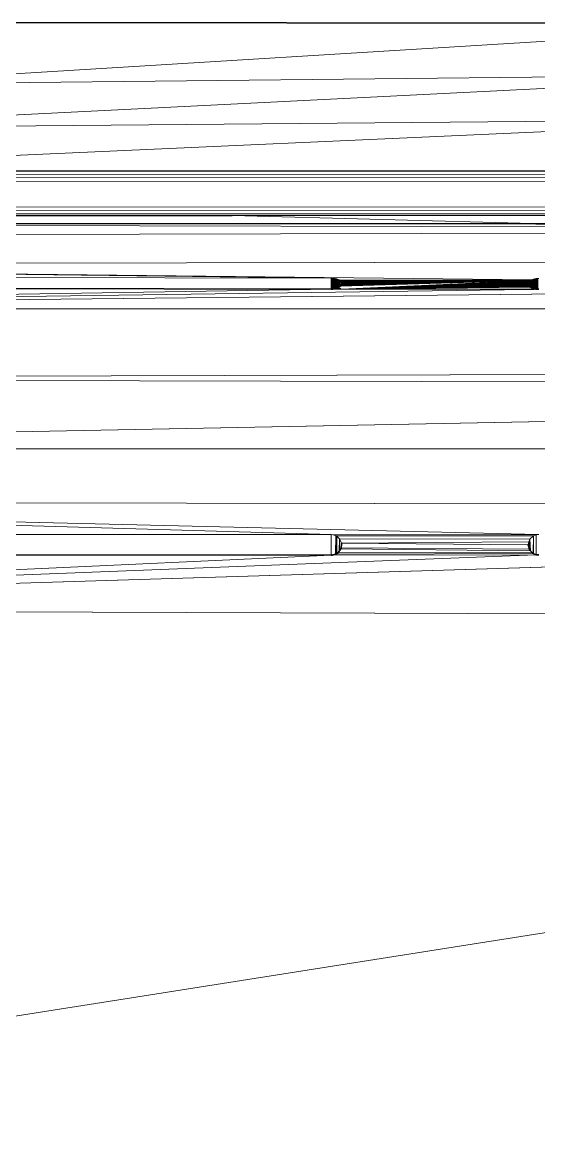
# Model space of a CAD drawing. Header units: inches. Extents: x 1 to 101, y 1 to 36.
# Drawn here: x 60.05 to 62.47, y 30.26 to 35.55 of the extents above; entities that cross this region are included whole.
import ezdxf

# ---------------------------------------------------------------- set-up
doc = ezdxf.new("R2010")
doc.units = ezdxf.units.IN
doc.header["$MEASUREMENT"] = 0
doc.layers.add('Default', color=7, linetype='Continuous')

msp = doc.modelspace()

# ---------------------------------------------------------------- linework, layer by layer
at = {"layer": 'Default', "color": 251, "lineweight": 0, "true_color": 0x4e4e4e, "transparency": 33554687}
for p, q in [((63.8477, 35.5434), (59.1807, 35.257)), ((59.9812, 35.5474), (63.8477, 35.5434))]:
    msp.add_line(p, q, dxfattribs=at).dxf.unprotected_set("ltscale", 0)
at = {"layer": 'Default', "color": 251, "lineweight": 0, "true_color": 0x4c4c4c, "transparency": 33554687}
for p, q in [((59.1807, 35.257), (63.8477, 35.5434)), ((63.8477, 35.3074), (59.1807, 35.257)), ((70.0622, 34.5734), (56.2908, 34.6049)), ((57.8762, 34.6049), (62.4383, 34.6054)), ((62.4383, 34.6054), (62.4521, 34.605)), ((62.4521, 34.605), (63.0031, 34.605))]:
    msp.add_line(p, q, dxfattribs=at).dxf.unprotected_set("ltscale", 0)
at = {"layer": 'Default', "color": 7, "lineweight": 35, "ltscale": 5.401311, "transparency": 33554687}
for p, q in [((63.8477, 35.5434), (59.9812, 35.5474)), ((58.394, 34.642), (61.0289, 34.644)), ((61.0289, 34.644), (62.9988, 34.6456)), ((57.8762, 34.6049), (62.4383, 34.6054)), ((62.4383, 34.6054), (62.4521, 34.605)), ((62.4521, 34.605), (63.0031, 34.605)), ((61.5426, 34.3245), (61.5423, 34.322)), ((62.4176, 34.3231), (62.4178, 34.3205)), ((61.4926, 34.2988), (59.5926, 34.302)), ((61.4926, 34.2988), (61.4975, 34.2988)), ((61.4991, 34.299), (61.4975, 34.2988)), ((61.4991, 34.299), (61.5007, 34.2991)), ((61.5142, 34.3013), (61.5007, 34.2991)), ((61.5023, 34.2992), (61.5007, 34.2991)), ((61.5043, 34.2988), (61.5023, 34.2992)), ((61.5054, 34.2996), (61.5043, 34.2988)), ((61.5069, 34.2998), (61.5054, 34.2996)), ((61.5099, 34.3004), (61.5069, 34.2998)), ((61.5113, 34.3007), (61.5099, 34.3004)), ((61.5142, 34.3013), (61.5113, 34.3007)), ((61.5162, 34.3018), (61.5142, 34.3013)), ((61.5162, 34.3018), (61.5183, 34.3024)), ((61.5196, 34.3028), (61.5183, 34.3024)), ((61.5221, 34.3037), (61.5196, 34.3028)), ((61.5233, 34.3042), (61.5221, 34.3037)), ((61.5257, 34.3052), (61.5233, 34.3042)), ((61.5268, 34.3057), (61.5257, 34.3052)), ((61.529, 34.3069), (61.5268, 34.3057)), ((61.53, 34.3075), (61.529, 34.3069)), ((61.532, 34.3087), (61.53, 34.3075)), ((61.5333, 34.3096), (61.532, 34.3087)), ((61.5333, 34.3096), (61.5347, 34.3106)), ((61.537, 34.3127), (61.5347, 34.3106)), ((61.5389, 34.3149), (61.537, 34.3127)), ((61.5405, 34.3171), (61.5389, 34.3149)), ((61.541, 34.3183), (61.5405, 34.3171)), ((61.541, 34.3183), (61.5423, 34.3195)), ((61.5423, 34.3195), (61.5423, 34.322)), ((62.4178, 34.3205), (62.4182, 34.3189)), ((62.4182, 34.3189), (62.4192, 34.3164)), ((62.4182, 34.3004), (62.4182, 34.2982)), ((62.4182, 34.2982), (62.4182, 34.297)), ((62.4192, 34.3164), (62.4206, 34.3141)), ((62.4206, 34.3141), (62.4225, 34.3119)), ((62.4225, 34.3119), (62.4246, 34.3098)), ((62.4246, 34.3098), (62.4255, 34.3091)), ((62.4255, 34.3091), (62.4272, 34.3079)), ((62.4272, 34.3079), (62.4281, 34.3073)), ((62.4281, 34.3073), (62.4301, 34.3061)), ((62.4301, 34.3061), (62.4311, 34.3056)), ((62.4311, 34.3056), (62.4333, 34.3045)), ((62.4333, 34.3045), (62.4344, 34.304)), ((62.4344, 34.304), (62.4368, 34.303)), ((62.4368, 34.303), (62.438, 34.3026)), ((62.438, 34.3026), (62.4406, 34.3017)), ((62.4406, 34.3017), (62.4419, 34.3013)), ((62.4419, 34.3013), (62.4446, 34.3005)), ((62.446, 34.3001), (62.4446, 34.3005)), ((62.4488, 34.2988), (62.446, 34.3001)), ((62.4488, 34.2988), (62.4503, 34.2992)), ((62.4503, 34.2992), (62.4523, 34.2988)), ((62.4548, 34.2986), (62.4523, 34.2988)), ((62.4579, 34.2982), (62.4548, 34.2986)), ((62.4594, 34.298), (62.4579, 34.2982)), ((62.4626, 34.2978), (62.4594, 34.298)), ((62.4676, 34.2977), (62.4626, 34.2978)), ((61.5415, 33.1033), (61.5416, 33.1088)), ((61.5141, 33.0568), (61.4975, 33.0522)), ((61.5177, 33.059), (61.5141, 33.0568)), ((61.5199, 33.0605), (61.5177, 33.059)), ((61.5199, 33.0605), (61.5256, 33.0642)), ((61.5311, 33.0716), (61.5256, 33.0642)), ((61.5329, 33.0742), (61.5311, 33.0716)), ((61.5389, 33.0825), (61.5329, 33.0742)), ((61.5405, 33.0869), (61.5389, 33.0825)), ((61.5415, 33.1033), (61.5405, 33.0869)), ((62.4195, 33.0925), (62.4176, 33.101)), ((62.4199, 33.091), (62.4195, 33.0925)), ((62.423, 33.0799), (62.4199, 33.091)), ((62.4248, 33.076), (62.423, 33.0799)), ((62.4272, 33.0721), (62.4248, 33.076)), ((62.4272, 33.0721), (62.4368, 33.0625)), ((62.4399, 33.0605), (62.4368, 33.0625)), ((62.4419, 33.0593), (62.4399, 33.0605)), ((62.4446, 33.0576), (62.4419, 33.0593)), ((62.4548, 33.0541), (62.4446, 33.0576)), ((62.4579, 33.0531), (62.4548, 33.0541)), ((61.4926, 33.052), (59.5926, 33.0537)), ((61.4975, 33.0522), (61.4926, 33.052)), ((62.4676, 33.0531), (62.4579, 33.0531))]:
    msp.add_line(p, q, dxfattribs=at)
at = {"layer": 'Default', "color": 251, "lineweight": 0, "true_color": 0x525252, "transparency": 33554687}
for p, q in [((63.8477, 35.3074), (58.7805, 35.0519)), ((59.1807, 35.257), (63.8477, 35.3074)), ((63.8477, 35.0977), (58.3899, 34.8517)), ((58.7805, 35.0519), (63.8477, 35.0977))]:
    msp.add_line(p, q, dxfattribs=at).dxf.unprotected_set("ltscale", 0)
at = {"layer": 'Default', "color": 251, "lineweight": 0, "true_color": 0x535353, "transparency": 33554687}
for p, q in [((58.7805, 35.0519), (63.8477, 35.3074)), ((63.8477, 35.0977), (58.7805, 35.0519))]:
    msp.add_line(p, q, dxfattribs=at).dxf.unprotected_set("ltscale", 0)
at = {"layer": 'Default', "color": 7, "lineweight": 15, "ltscale": 5.401311, "transparency": 33554687}
for p, q in [((63.8477, 35.3074), (59.1807, 35.257)), ((58.7805, 35.0519), (63.8477, 35.0977)), ((63.8477, 34.8561), (58.3899, 34.8517)), ((58.3807, 34.8021), (63.8476, 34.8052)), ((63.8476, 34.8222), (58.3812, 34.8189)), ((63.8477, 34.8387), (58.3832, 34.8352)), ((63.8477, 34.8507), (58.3864, 34.8468)), ((63.8471, 34.6849), (58.3819, 34.6817)), ((63.8471, 34.6689), (58.3827, 34.6656)), ((63.847, 34.6551), (58.385, 34.6516)), ((70.0622, 34.5734), (55.9805, 34.5482)), ((70.8412, 34.4359), (55.9805, 34.4152)), ((55.9805, 34.4152), (61.4926, 34.3505)), ((62.4344, 34.3424), (55.9805, 34.4152)), ((59.5926, 34.3537), (61.4926, 34.3505)), ((61.4975, 34.3503), (61.4926, 34.3505)), ((61.4926, 34.3505), (61.4926, 34.2988)), ((61.5023, 34.35), (61.4975, 34.3503)), ((61.4975, 34.2988), (61.4975, 34.3503)), ((61.4975, 34.3503), (61.5023, 34.3485)), ((61.5069, 34.3494), (61.5023, 34.35)), ((61.5023, 34.3485), (61.5069, 34.3494)), ((61.5023, 34.3485), (61.5023, 34.2992)), ((61.5113, 34.3486), (61.5069, 34.3494)), ((61.5069, 34.2998), (61.5069, 34.3494)), ((61.5156, 34.3475), (61.5113, 34.3486)), ((61.5113, 34.3486), (61.5113, 34.3007)), ((61.5196, 34.3463), (61.5156, 34.3475)), ((61.5162, 34.3018), (61.5156, 34.3475)), ((61.5233, 34.3449), (61.5196, 34.3463)), ((61.5196, 34.3463), (61.5196, 34.3028)), ((61.5268, 34.3434), (61.5233, 34.3449)), ((61.5233, 34.3042), (61.5233, 34.3449)), ((61.53, 34.3417), (61.5268, 34.3434)), ((61.5268, 34.3434), (61.5268, 34.3057)), ((61.5329, 34.3398), (61.53, 34.3417)), ((61.53, 34.3417), (61.53, 34.3075)), ((61.53, 34.3417), (62.4311, 34.3407)), ((61.5329, 34.3398), (62.4311, 34.3407)), ((61.5355, 34.3378), (61.5329, 34.3398)), ((61.5329, 34.3398), (61.5333, 34.3096)), ((62.4311, 34.3407), (61.5355, 34.3378)), ((61.5355, 34.3378), (61.5377, 34.3357)), ((61.537, 34.3127), (61.5355, 34.3378)), ((61.537, 34.3127), (62.4281, 34.3389)), ((61.5377, 34.3357), (62.4311, 34.3407)), ((61.5377, 34.3357), (61.5395, 34.3335)), ((62.4281, 34.3389), (61.5389, 34.3149)), ((61.5395, 34.3335), (62.4311, 34.3407)), ((61.5395, 34.3335), (61.5409, 34.3312)), ((61.5395, 34.3335), (61.5395, 34.3318)), ((61.5395, 34.3318), (61.5409, 34.3294)), ((61.5395, 34.3318), (61.5409, 34.3312)), ((61.5409, 34.3312), (62.4311, 34.3407)), ((61.5409, 34.3312), (61.5419, 34.3287)), ((61.5409, 34.3312), (61.5409, 34.3294)), ((61.5409, 34.3294), (61.5419, 34.3268)), ((61.5416, 34.3171), (62.4281, 34.3389)), ((61.5419, 34.3268), (62.4311, 34.3407)), ((62.4311, 34.3407), (61.5419, 34.3287)), ((61.5419, 34.3268), (61.5419, 34.3287)), ((61.5426, 34.3245), (61.5419, 34.3268)), ((61.5423, 34.322), (62.4311, 34.3407)), ((61.5423, 34.2987), (62.4281, 34.3389)), ((62.4281, 34.3389), (61.5423, 34.3195)), ((62.4255, 34.337), (61.5423, 34.2987)), ((61.5423, 34.2987), (62.4231, 34.3349)), ((61.5423, 34.2987), (62.4212, 34.3327)), ((61.5423, 34.2987), (62.4196, 34.3305)), ((62.4185, 34.3281), (61.5423, 34.2987)), ((61.5423, 34.2987), (62.4178, 34.3256)), ((61.5423, 34.2987), (62.4176, 34.3231)), ((62.4311, 34.3407), (61.5426, 34.3245)), ((62.4178, 34.3256), (62.4176, 34.3231)), ((62.4185, 34.3281), (62.4178, 34.3256)), ((62.4196, 34.3305), (62.4185, 34.3281)), ((62.4196, 34.3286), (62.4185, 34.3281)), ((62.4212, 34.3327), (62.4196, 34.3305)), ((62.4212, 34.3327), (62.4196, 34.3286)), ((62.4231, 34.3349), (62.4212, 34.3327)), ((62.4231, 34.3349), (62.4225, 34.3119)), ((62.4255, 34.337), (62.4231, 34.3349)), ((62.4281, 34.3389), (62.4255, 34.337)), ((62.4255, 34.337), (62.4255, 34.3091)), ((62.4311, 34.3407), (62.4281, 34.3389)), ((62.4281, 34.3389), (62.4281, 34.3073)), ((62.4344, 34.3424), (62.4311, 34.3407)), ((62.4311, 34.3407), (62.4311, 34.3056)), ((62.438, 34.3439), (62.4344, 34.3424)), ((62.4344, 34.3424), (62.4344, 34.304)), ((62.4419, 34.3452), (62.438, 34.3439)), ((62.438, 34.3439), (62.438, 34.3026)), ((62.446, 34.3463), (62.4419, 34.3452)), ((62.4419, 34.3452), (62.4419, 34.3013)), ((62.4503, 34.3472), (62.446, 34.3463)), ((62.446, 34.3463), (62.446, 34.3001)), ((62.4548, 34.348), (62.4503, 34.3472)), ((62.4503, 34.3472), (62.4503, 34.2992)), ((62.4594, 34.3485), (62.4548, 34.348)), ((62.4548, 34.348), (62.4548, 34.2986)), ((62.4626, 34.3487), (62.4594, 34.3485)), ((62.4594, 34.3485), (62.4594, 34.298)), ((62.4676, 34.3488), (62.4626, 34.3487)), ((62.4626, 34.3487), (62.4626, 34.2978)), ((61.4926, 34.2988), (55.9805, 34.2074)), ((55.9805, 34.2074), (62.4182, 34.297)), ((61.5113, 34.3007), (61.5142, 34.2988)), ((61.5142, 34.3013), (61.5142, 34.2988)), ((61.5142, 34.2988), (61.5183, 34.2988)), ((61.5162, 34.3018), (61.5183, 34.3008)), ((61.5183, 34.3008), (61.5183, 34.2988)), ((61.5183, 34.3008), (61.5221, 34.2988)), ((61.5183, 34.2988), (61.5221, 34.2988)), ((61.5196, 34.3028), (61.5221, 34.301)), ((61.5221, 34.3037), (61.5221, 34.2988)), ((61.5221, 34.301), (61.5257, 34.2988)), ((61.5221, 34.2988), (61.5257, 34.2988)), ((61.5233, 34.3042), (61.5257, 34.3027)), ((61.5257, 34.3027), (61.529, 34.3013)), ((61.5257, 34.3027), (61.5257, 34.2988)), ((61.5257, 34.2988), (61.529, 34.2987)), ((61.529, 34.3029), (61.529, 34.3013)), ((61.529, 34.3013), (61.532, 34.3015)), ((61.529, 34.2987), (61.529, 34.3013)), ((61.529, 34.2987), (61.532, 34.2987)), ((61.532, 34.303), (61.532, 34.3015)), ((61.532, 34.3015), (61.5347, 34.3)), ((61.532, 34.2987), (61.532, 34.3015)), ((61.532, 34.2987), (61.5347, 34.2987)), ((61.537, 34.3033), (61.5347, 34.3)), ((61.5347, 34.3), (61.537, 34.3001)), ((61.5347, 34.3), (61.5347, 34.2987)), ((61.5347, 34.2987), (61.537, 34.2987)), ((61.5389, 34.3149), (61.537, 34.3127)), ((61.537, 34.3001), (61.537, 34.3033)), ((61.537, 34.3033), (61.5389, 34.3002)), ((61.537, 34.2987), (61.5389, 34.3002)), ((61.537, 34.3001), (61.5389, 34.3002)), ((61.537, 34.3001), (61.537, 34.2987)), ((61.537, 34.2987), (61.5389, 34.2987)), ((61.5397, 34.316), (61.5389, 34.3149)), ((61.5389, 34.3002), (61.5389, 34.2987)), ((61.5389, 34.3002), (61.5423, 34.2987)), ((61.5389, 34.3002), (61.5423, 34.2987)), ((61.5389, 34.2987), (61.5423, 34.2987)), ((61.5397, 34.316), (61.5405, 34.3171)), ((61.5405, 34.3171), (61.5416, 34.3171)), ((61.5419, 34.3205), (61.541, 34.3183)), ((61.5423, 34.322), (61.5419, 34.3205)), ((61.5419, 34.3205), (61.5423, 34.3195)), ((62.4178, 34.3205), (61.5423, 34.2987)), ((61.5423, 34.2987), (62.4182, 34.3189)), ((61.5423, 34.2987), (62.4192, 34.3164)), ((62.4206, 34.3141), (61.5423, 34.2987)), ((61.5423, 34.2987), (62.4225, 34.3119)), ((62.4246, 34.3098), (61.5423, 34.2987)), ((62.4255, 34.3091), (61.5423, 34.2987)), ((62.4281, 34.3073), (61.5423, 34.2987)), ((62.4182, 34.2982), (61.5423, 34.2987)), ((62.4182, 34.3004), (62.4182, 34.2982)), ((62.4182, 34.2982), (62.4192, 34.297)), ((62.4182, 34.297), (62.4192, 34.297)), ((62.4206, 34.297), (62.4192, 34.297)), ((62.4225, 34.3004), (62.4206, 34.297)), ((62.4225, 34.297), (62.4206, 34.297)), ((62.4225, 34.297), (62.4225, 34.3004)), ((62.4225, 34.3004), (62.4246, 34.2971)), ((62.4246, 34.2971), (62.4225, 34.297)), ((62.4272, 34.2971), (62.4246, 34.2971)), ((62.4272, 34.2971), (62.4272, 34.3004)), ((62.4272, 34.3004), (62.4301, 34.2972)), ((62.4301, 34.2972), (62.4272, 34.2971)), ((62.4333, 34.2988), (62.4301, 34.2972)), ((62.4333, 34.2972), (62.4301, 34.2972)), ((62.4368, 34.3005), (62.4333, 34.2988)), ((62.4333, 34.3005), (62.4333, 34.2988)), ((62.4333, 34.2988), (62.4333, 34.2972)), ((62.4368, 34.2972), (62.4333, 34.2972)), ((62.438, 34.3026), (62.4368, 34.3005)), ((62.4368, 34.3005), (62.4368, 34.2972)), ((62.4406, 34.2988), (62.4368, 34.2972)), ((62.4406, 34.2973), (62.4368, 34.2972)), ((62.4406, 34.3017), (62.4406, 34.2988)), ((62.4446, 34.3005), (62.4406, 34.2988)), ((62.4406, 34.2988), (62.4406, 34.2973)), ((62.4446, 34.2974), (62.4406, 34.2973)), ((62.4446, 34.3005), (62.4446, 34.2974)), ((62.4488, 34.2988), (62.4446, 34.2974)), ((55.9805, 34.2074), (70.8412, 34.2049)), ((70.8412, 33.9202), (55.9805, 33.88)), ((70.8413, 33.8429), (55.9805, 33.88)), ((55.9805, 33.5503), (71.7862, 33.5495)), ((71.7862, 33.2755), (55.9805, 33.3047)), ((62.4676, 33.1498), (55.9805, 33.3047)), ((61.4926, 33.1497), (55.9805, 33.3047)), ((59.5926, 33.1493), (61.4926, 33.1497)), ((61.4926, 33.1497), (61.4926, 33.052)), ((61.4926, 33.1497), (61.5149, 33.1442)), ((62.4548, 33.1482), (61.4926, 33.1497)), ((61.5141, 33.0568), (61.5149, 33.1442)), ((61.5149, 33.1442), (61.5177, 33.059)), ((61.5149, 33.1442), (61.5196, 33.142)), ((62.4419, 33.1429), (61.5149, 33.1442)), ((61.5196, 33.142), (62.4419, 33.1429)), ((61.5196, 33.142), (61.5199, 33.0605)), ((61.5196, 33.142), (61.5329, 33.129)), ((61.5329, 33.129), (61.5311, 33.0716)), ((61.5374, 33.1192), (61.5329, 33.129)), ((61.5329, 33.129), (61.5329, 33.0742)), ((62.4255, 33.1274), (61.5329, 33.129)), ((61.5374, 33.1192), (61.5416, 33.1088)), ((62.4196, 33.115), (61.5416, 33.1088)), ((61.5416, 33.1088), (62.4176, 33.101)), ((62.4176, 33.101), (62.4196, 33.115)), ((62.4196, 33.115), (62.4195, 33.0925)), ((62.4196, 33.115), (62.4255, 33.1274)), ((62.4255, 33.1274), (62.4248, 33.076)), ((62.4255, 33.1274), (62.4419, 33.1429)), ((62.4255, 33.1274), (62.4272, 33.0721)), ((62.4419, 33.1429), (62.4399, 33.0605)), ((62.4548, 33.1482), (62.4419, 33.1429)), ((62.4419, 33.1429), (62.4419, 33.0593)), ((62.4548, 33.1482), (62.4676, 33.1498)), ((62.4548, 33.0541), (62.4548, 33.1482)), ((55.9805, 32.7991), (62.4548, 33.0541)), ((62.4548, 33.0541), (61.4975, 33.0522)), ((62.4399, 33.0605), (61.5141, 33.0568)), ((62.4368, 33.0625), (61.5256, 33.0642)), ((62.4272, 33.0721), (61.5389, 33.0825)), ((62.423, 33.0799), (61.5405, 33.0869)), ((61.4926, 33.052), (55.9805, 32.7991)), ((55.9805, 32.7991), (71.7862, 32.7486))]:
    msp.add_line(p, q, dxfattribs=at)
at = {"layer": 'Default', "color": 251, "lineweight": 0, "true_color": 0x565656, "transparency": 33554687}
for p, q in [((58.3899, 34.8517), (63.8477, 35.0977)), ((63.8477, 34.8561), (58.3899, 34.8517)), ((58.3899, 34.8517), (63.8477, 34.8561)), ((63.8477, 34.8507), (58.3864, 34.8468))]:
    msp.add_line(p, q, dxfattribs=at).dxf.unprotected_set("ltscale", 0)
at = {"layer": 'Default', "color": 9, "lineweight": 0, "true_color": 0xcbcbcb, "transparency": 33554687}
for p, q in [((58.3807, 34.8021), (63.8476, 34.8052)), ((63.8471, 34.6849), (58.3819, 34.6817)), ((55.9805, 32.7991), (71.7862, 32.7486)), ((55.9964, 30.2588), (71.7862, 32.7486)), ((71.7862, 32.7486), (55.9964, 30.2588))]:
    msp.add_line(p, q, dxfattribs=at).dxf.unprotected_set("ltscale", 0)
at = {"layer": 'Default', "color": 250, "lineweight": 0, "true_color": 0x2c2c2c, "transparency": 33554687}
for p, q in [((63.8476, 34.8052), (58.3807, 34.8021)), ((58.3812, 34.8189), (63.8476, 34.8222)), ((63.8476, 34.8222), (58.3812, 34.8189)), ((63.8477, 34.8387), (58.3832, 34.8352)), ((58.3832, 34.8352), (63.8477, 34.8387)), ((58.3864, 34.8468), (63.8477, 34.8507))]:
    msp.add_line(p, q, dxfattribs=at).dxf.unprotected_set("ltscale", 0)
at = {"layer": 'Default', "color": 250, "lineweight": 0, "true_color": 0x2e2e2e, "transparency": 33554687}
for p, q in [((58.3819, 34.6817), (63.8471, 34.6849)), ((63.8471, 34.6689), (58.3827, 34.6656))]:
    msp.add_line(p, q, dxfattribs=at).dxf.unprotected_set("ltscale", 0)
at = {"layer": 'Default', "color": 9, "lineweight": 0, "true_color": 0xc6c6c6, "transparency": 33554687}
for p, q in [((58.3827, 34.6656), (63.8471, 34.6689)), ((63.847, 34.6551), (58.385, 34.6516))]:
    msp.add_line(p, q, dxfattribs=at).dxf.unprotected_set("ltscale", 0)
at = {"layer": 'Default', "color": 253, "lineweight": 0, "true_color": 0xacacac, "transparency": 33554687}
for p, q in [((58.385, 34.6516), (63.847, 34.6551)), ((61.0289, 34.644), (58.394, 34.642)), ((62.9988, 34.6456), (61.0289, 34.644))]:
    msp.add_line(p, q, dxfattribs=at).dxf.unprotected_set("ltscale", 0)
at = {"layer": 'Default', "color": 251, "lineweight": 0, "true_color": 0x515151, "transparency": 33554687}
for p, q in [((58.394, 34.642), (61.0289, 34.644)), ((61.0289, 34.644), (62.4383, 34.6054)), ((62.4383, 34.6054), (57.8762, 34.6049))]:
    msp.add_line(p, q, dxfattribs=at).dxf.unprotected_set("ltscale", 0)
at = {"layer": 'Default', "color": 251, "lineweight": 0, "true_color": 0x575757, "transparency": 33554687}
for p, q in [((61.0289, 34.644), (62.9988, 34.6456)), ((62.4383, 34.6054), (61.0289, 34.644)), ((62.4521, 34.605), (62.4383, 34.6054)), ((63.0031, 34.605), (62.4521, 34.605))]:
    msp.add_line(p, q, dxfattribs=at).dxf.unprotected_set("ltscale", 0)
at = {"layer": 'Default', "color": 251, "lineweight": 0, "true_color": 0x545454, "transparency": 33554687}
for p, q in [((56.2908, 34.6049), (70.0622, 34.5734)), ((70.0622, 34.5734), (55.9805, 34.5482))]:
    msp.add_line(p, q, dxfattribs=at).dxf.unprotected_set("ltscale", 0)
at = {"layer": 'Default', "color": 8, "lineweight": 0, "true_color": 0x717171, "transparency": 33554687}
for p, q in [((55.9805, 34.5482), (70.0622, 34.5734)), ((70.8412, 34.4359), (55.9805, 34.4152))]:
    msp.add_line(p, q, dxfattribs=at).dxf.unprotected_set("ltscale", 0)
at = {"layer": 'Default', "color": 252, "lineweight": 0, "true_color": 0x8a8a8a, "transparency": 33554687}
for p, q in [((55.9805, 34.4152), (70.8412, 34.4359)), ((62.4344, 34.3424), (55.9805, 34.4152)), ((61.4926, 34.3505), (55.9805, 34.4152)), ((55.9805, 34.4152), (62.4344, 34.3424)), ((61.4975, 34.3503), (61.4926, 34.3505)), ((61.5023, 34.35), (61.4975, 34.3503)), ((61.5069, 34.3494), (61.5023, 34.35)), ((61.5113, 34.3486), (61.5069, 34.3494)), ((61.5156, 34.3475), (61.5113, 34.3486)), ((61.5196, 34.3463), (61.5156, 34.3475)), ((61.5233, 34.3449), (61.5196, 34.3463)), ((61.5268, 34.3434), (61.5233, 34.3449)), ((61.53, 34.3417), (61.5268, 34.3434)), ((62.4311, 34.3407), (61.53, 34.3417)), ((62.4344, 34.3424), (62.4311, 34.3407)), ((62.438, 34.3439), (62.4344, 34.3424)), ((62.4419, 34.3452), (62.438, 34.3439)), ((62.446, 34.3463), (62.4419, 34.3452)), ((62.4503, 34.3472), (62.446, 34.3463)), ((62.4548, 34.348), (62.4503, 34.3472)), ((62.4594, 34.3485), (62.4548, 34.348)), ((62.4626, 34.3487), (62.4594, 34.3485)), ((62.4676, 34.3488), (62.4626, 34.3487)), ((61.4926, 34.2988), (55.9805, 34.2074)), ((59.5926, 34.302), (61.4926, 34.2988))]:
    msp.add_line(p, q, dxfattribs=at).dxf.unprotected_set("ltscale", 0)
at = {"layer": 'Default', "color": 251, "lineweight": 0, "true_color": 0x6a6a6a, "transparency": 33554687}
for p, q in [((55.9805, 34.4152), (61.4926, 34.3505)), ((61.4926, 34.3505), (59.5926, 34.3537)), ((61.537, 34.3127), (62.4281, 34.3389)), ((62.4281, 34.3389), (61.5423, 34.2987)), ((55.9805, 34.2074), (61.4926, 34.2988)), ((62.4182, 34.297), (55.9805, 34.2074)), ((61.4926, 34.2988), (61.4975, 34.2988)), ((61.4975, 34.2988), (61.4991, 34.299)), ((61.4991, 34.299), (61.5007, 34.2991)), ((61.5007, 34.2991), (61.5023, 34.2992)), ((61.5023, 34.2992), (61.5043, 34.2988)), ((61.5043, 34.2988), (61.5054, 34.2996)), ((61.5054, 34.2996), (61.5069, 34.2998)), ((61.5069, 34.2998), (61.5099, 34.3004)), ((61.5099, 34.3004), (61.5113, 34.3007)), ((61.5113, 34.3007), (61.5142, 34.2988)), ((61.5142, 34.2988), (61.5183, 34.2988)), ((61.5183, 34.2988), (61.5221, 34.2988)), ((61.5221, 34.2988), (61.5257, 34.2988)), ((61.5233, 34.3042), (61.5257, 34.3052)), ((61.5257, 34.3027), (61.5233, 34.3042)), ((61.5257, 34.3052), (61.5268, 34.3057)), ((61.529, 34.3013), (61.5257, 34.3027)), ((61.5257, 34.2988), (61.529, 34.2987)), ((61.5268, 34.3057), (61.529, 34.3069)), ((61.529, 34.3069), (61.53, 34.3075)), ((61.532, 34.3015), (61.529, 34.3013)), ((61.529, 34.2987), (61.532, 34.2987)), ((61.53, 34.3075), (61.532, 34.3087)), ((61.532, 34.3087), (61.5333, 34.3096)), ((61.5347, 34.3), (61.532, 34.3015)), ((61.532, 34.2987), (61.5347, 34.2987)), ((61.5333, 34.3096), (61.5347, 34.3106)), ((61.5347, 34.3106), (61.537, 34.3127)), ((61.537, 34.3033), (61.5347, 34.3)), ((61.5347, 34.2987), (61.537, 34.2987)), ((61.5389, 34.3002), (61.537, 34.3033)), ((61.537, 34.2987), (61.5389, 34.2987)), ((61.5423, 34.2987), (61.5389, 34.3002)), ((61.5389, 34.2987), (61.5423, 34.2987)), ((61.5423, 34.2987), (62.4182, 34.2982)), ((62.4182, 34.2982), (62.4182, 34.297))]:
    msp.add_line(p, q, dxfattribs=at).dxf.unprotected_set("ltscale", 0)
at = {"layer": 'Default', "color": 253, "lineweight": 0, "true_color": 0xb6b6b6, "transparency": 33554687}
for p, q in [((59.5926, 34.3537), (61.4926, 34.3505)), ((61.4926, 34.3505), (61.4926, 34.2988)), ((61.4926, 34.2988), (59.5926, 34.302))]:
    msp.add_line(p, q, dxfattribs=at).dxf.unprotected_set("ltscale", 0)
at = {"layer": 'Default', "color": 8, "lineweight": 0, "true_color": 0x818181, "transparency": 33554687}
for p, q in [((55.9805, 34.2074), (62.4182, 34.297)), ((55.9805, 34.2074), (64.3676, 34.2958)), ((64.3676, 34.2958), (55.9805, 34.2074)), ((62.4182, 34.297), (62.4192, 34.297)), ((62.4192, 34.297), (62.4206, 34.297)), ((62.4206, 34.297), (62.4225, 34.297)), ((62.4225, 34.297), (62.4246, 34.2971)), ((62.4246, 34.2971), (62.4272, 34.2971)), ((62.4272, 34.2971), (62.4301, 34.2972)), ((62.4301, 34.2972), (62.4333, 34.2972)), ((62.4333, 34.2972), (62.4368, 34.2972)), ((62.4368, 34.2972), (62.4406, 34.2973)), ((62.4406, 34.2973), (62.4446, 34.2974)), ((62.4446, 34.2974), (62.4488, 34.2988)), ((62.4488, 34.2988), (62.4503, 34.2992)), ((62.4503, 34.2992), (62.4523, 34.2988)), ((62.4523, 34.2988), (62.4548, 34.2986)), ((62.4548, 34.2986), (62.4579, 34.2982)), ((62.4579, 34.2982), (62.4594, 34.298)), ((62.4594, 34.298), (62.4626, 34.2978)), ((62.4626, 34.2978), (62.4676, 34.2977)), ((70.8412, 34.2049), (55.9805, 34.2074))]:
    msp.add_line(p, q, dxfattribs=at).dxf.unprotected_set("ltscale", 0)
at = {"layer": 'Default', "color": 252, "lineweight": 0, "true_color": 0x878787, "transparency": 33554687}
for p, q in [((61.5423, 34.2987), (62.4281, 34.3073)), ((62.4182, 34.2982), (61.5423, 34.2987)), ((62.4192, 34.297), (62.4182, 34.3004)), ((62.4182, 34.3004), (62.4182, 34.3004)), ((62.4182, 34.3004), (62.4182, 34.2982)), ((62.4206, 34.297), (62.4192, 34.297)), ((62.4225, 34.3004), (62.4206, 34.297)), ((62.4246, 34.2971), (62.4225, 34.3004)), ((62.4272, 34.2971), (62.4246, 34.2971)), ((62.4301, 34.2972), (62.4272, 34.3004)), ((62.4272, 34.3004), (62.4272, 34.2971)), ((62.4281, 34.3073), (62.4301, 34.3061)), ((62.4301, 34.3061), (62.4311, 34.3056)), ((62.4333, 34.2988), (62.4301, 34.2972)), ((62.4311, 34.3056), (62.4333, 34.3045)), ((62.4333, 34.3045), (62.4344, 34.304)), ((62.4368, 34.3005), (62.4333, 34.2988)), ((62.4344, 34.304), (62.4368, 34.303)), ((62.4368, 34.303), (62.438, 34.3026)), ((62.438, 34.3026), (62.4368, 34.3005))]:
    msp.add_line(p, q, dxfattribs=at).dxf.unprotected_set("ltscale", 0)
at = {"layer": 'Default', "color": 253, "lineweight": 0, "true_color": 0xa4a4a4, "transparency": 33554687}
for p, q in [((55.9805, 34.2074), (70.8412, 34.2049)), ((70.8412, 33.9202), (55.9805, 33.88))]:
    msp.add_line(p, q, dxfattribs=at).dxf.unprotected_set("ltscale", 0)
at = {"layer": 'Default', "color": 253, "lineweight": 0, "true_color": 0xa9a9a9, "transparency": 33554687}
for p, q in [((55.9805, 33.88), (70.8412, 33.9202)), ((70.8413, 33.8429), (55.9805, 33.88))]:
    msp.add_line(p, q, dxfattribs=at).dxf.unprotected_set("ltscale", 0)
at = {"layer": 'Default', "color": 253, "lineweight": 0, "true_color": 0xb3b3b3, "transparency": 33554687}
for p, q in [((55.9805, 33.88), (70.8413, 33.8429)), ((70.8413, 33.8429), (55.9805, 33.5503)), ((61.5374, 33.1192), (61.5329, 33.129)), ((61.5329, 33.129), (62.4255, 33.1274)), ((61.5416, 33.1088), (61.5374, 33.1192)), ((62.4196, 33.115), (61.5416, 33.1088)), ((62.4255, 33.1274), (62.4196, 33.115))]:
    msp.add_line(p, q, dxfattribs=at).dxf.unprotected_set("ltscale", 0)
at = {"layer": 'Default', "color": 253, "lineweight": 0, "true_color": 0xb4b4b4, "transparency": 33554687}
for p, q in [((55.9805, 33.5503), (70.8413, 33.8429)), ((71.7862, 33.5495), (55.9805, 33.5503))]:
    msp.add_line(p, q, dxfattribs=at).dxf.unprotected_set("ltscale", 0)
at = {"layer": 'Default', "color": 9, "lineweight": 0, "transparency": 33554687}
for p, q in [((55.9805, 33.5503), (71.7862, 33.5495)), ((71.7862, 33.2755), (55.9805, 33.3047))]:
    msp.add_line(p, q, dxfattribs=at).dxf.unprotected_set("ltscale", 0)
at = {"layer": 'Default', "color": 9, "lineweight": 0, "true_color": 0xc7c7c7, "transparency": 33554687}
for p, q in [((55.9805, 33.3047), (71.7862, 33.2755)), ((62.4676, 33.1498), (55.9805, 33.3047)), ((61.4926, 33.1497), (55.9805, 33.3047)), ((55.9805, 33.3047), (62.4676, 33.1498)), ((55.9805, 33.3047), (61.4926, 33.1497)), ((61.4926, 33.1497), (59.5926, 33.1493)), ((61.5149, 33.1442), (61.4926, 33.1497)), ((61.4926, 33.1497), (62.4548, 33.1482)), ((62.4548, 33.1482), (61.4926, 33.1497)), ((62.4419, 33.1429), (61.5149, 33.1442)), ((61.5196, 33.142), (62.4419, 33.1429)), ((61.5329, 33.129), (61.5196, 33.142)), ((62.4255, 33.1274), (61.5329, 33.129)), ((61.5415, 33.1033), (61.5416, 33.1088)), ((61.5416, 33.1088), (62.4196, 33.115)), ((62.4176, 33.101), (61.5416, 33.1088)), ((61.5416, 33.1088), (62.4176, 33.101)), ((62.4196, 33.115), (62.4176, 33.101)), ((62.4419, 33.1429), (62.4255, 33.1274)), ((62.4548, 33.1482), (62.4419, 33.1429)), ((62.4676, 33.1498), (62.4548, 33.1482)), ((62.4548, 33.0541), (55.9805, 32.7991)), ((55.9805, 32.7991), (62.4548, 33.0541)), ((61.4975, 33.0522), (61.5141, 33.0568)), ((62.4548, 33.0541), (61.4975, 33.0522)), ((61.4975, 33.0522), (62.4548, 33.0541)), ((62.4399, 33.0605), (61.5141, 33.0568)), ((61.5141, 33.0568), (62.4399, 33.0605)), ((61.5141, 33.0568), (61.5177, 33.059)), ((61.5177, 33.059), (61.5199, 33.0605)), ((61.5199, 33.0605), (61.5256, 33.0642)), ((61.5256, 33.0642), (61.5311, 33.0716)), ((61.5256, 33.0642), (62.4368, 33.0625)), ((62.4368, 33.0625), (61.5256, 33.0642)), ((61.5311, 33.0716), (61.5329, 33.0742)), ((61.5329, 33.0742), (61.5389, 33.0825)), ((61.5389, 33.0825), (61.5405, 33.0869)), ((62.4272, 33.0721), (61.5389, 33.0825)), ((61.5389, 33.0825), (62.4272, 33.0721)), ((61.5405, 33.0869), (61.5415, 33.1033)), ((61.5405, 33.0869), (62.423, 33.0799)), ((62.423, 33.0799), (61.5405, 33.0869)), ((62.4176, 33.101), (62.4195, 33.0925)), ((62.4195, 33.0925), (62.4199, 33.091)), ((62.4199, 33.091), (62.423, 33.0799)), ((62.423, 33.0799), (62.4248, 33.076)), ((62.4248, 33.076), (62.4272, 33.0721)), ((62.4272, 33.0721), (62.4368, 33.0625)), ((62.4368, 33.0625), (62.4399, 33.0605)), ((62.4399, 33.0605), (62.4419, 33.0593)), ((62.4419, 33.0593), (62.4446, 33.0576)), ((62.4446, 33.0576), (62.4548, 33.0541)), ((62.4548, 33.0541), (62.4579, 33.0531)), ((64.3676, 33.0525), (55.9805, 32.7991)), ((61.4926, 33.052), (55.9805, 32.7991)), ((55.9805, 32.7991), (61.4926, 33.052)), ((59.5926, 33.0537), (61.4926, 33.052)), ((61.4926, 33.052), (61.4975, 33.0522)), ((62.4579, 33.0531), (62.4676, 33.0531))]:
    msp.add_line(p, q, dxfattribs=at).dxf.unprotected_set("ltscale", 0)
at = {"layer": 'Default', "color": 8, "lineweight": 0, "true_color": 0x797979, "transparency": 33554687}
for p, q in [((59.5926, 33.1493), (61.4926, 33.1497)), ((61.4926, 33.1497), (61.4926, 33.052)), ((61.4926, 33.052), (59.5926, 33.0537))]:
    msp.add_line(p, q, dxfattribs=at).dxf.unprotected_set("ltscale", 0)
at = {"layer": 'Default', "color": 9, "lineweight": 0, "true_color": 0xc8c8c8, "transparency": 33554687}
for p, q in [((55.9805, 32.7991), (64.3676, 33.0525)), ((71.7862, 32.7486), (55.9805, 32.7991))]:
    msp.add_line(p, q, dxfattribs=at).dxf.unprotected_set("ltscale", 0)

doc.saveas('drawing.dxf')
